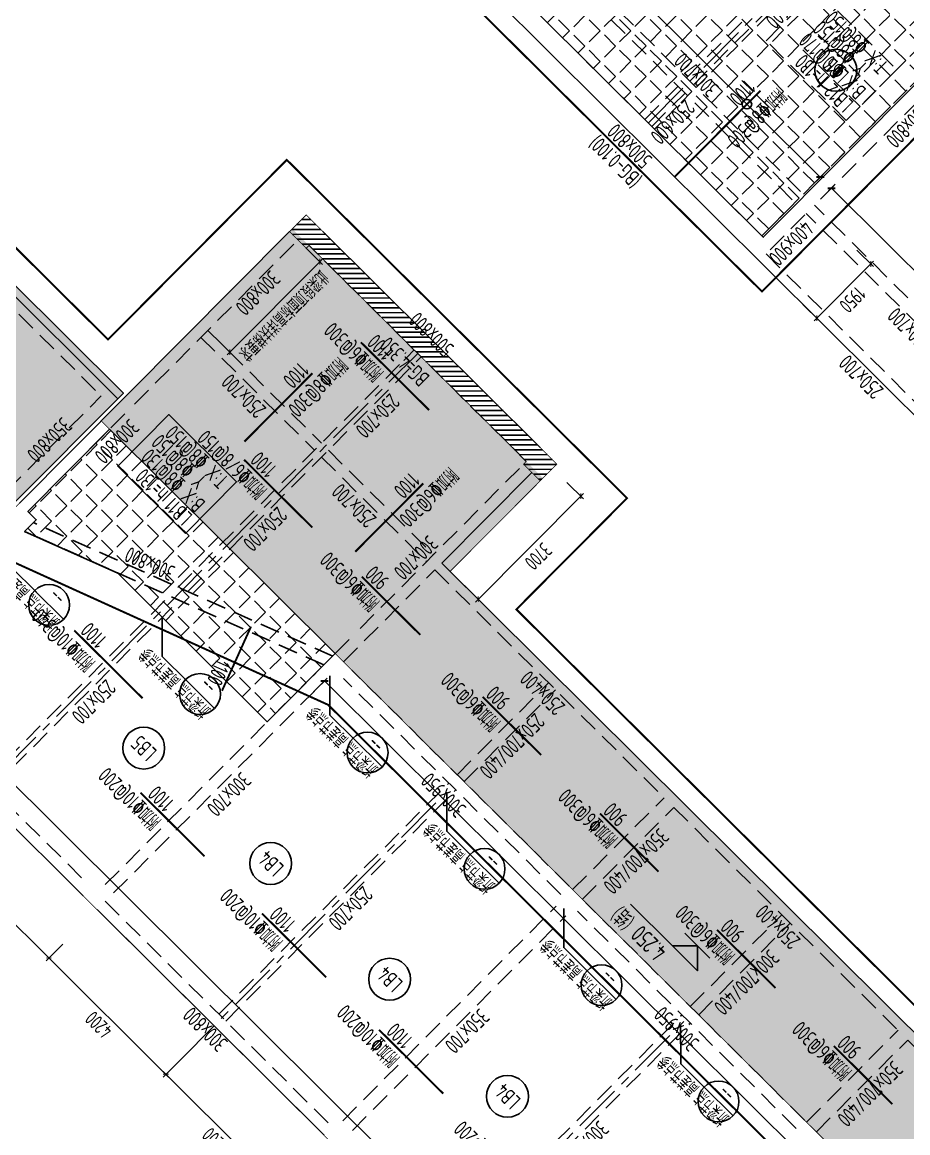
# Model space of a CAD drawing. Extents: x 517450926 to 520131079, y 3499134486 to 3500888201.
# Drawn here: x 518681649 to 518704192, y 3500108693 to 3500136975 of the extents above; entities that cross this region are included whole.
import ezdxf
from ezdxf.enums import TextEntityAlignment as Align

# ---------------------------------------------------------------- set-up
doc = ezdxf.new("R2010")
doc.units = 0
doc.header["$LTSCALE"] = 1000
doc.header["$MEASUREMENT"] = 0
doc.linetypes.add('CENTER', pattern=[2, 1.25, -0.25, 0.25, -0.25])
doc.linetypes.add('DASHED', pattern=[0.75, 0.5, -0.25])
doc.layers.get('0').update_dxf_attribs({"linetype": 'CONTINUOUS'})
doc.layers.get('Defpoints').update_dxf_attribs({"color": 2, "linetype": 'CONTINUOUS'})
for name, color, linetype in [('__附着_A10-23平面图_TEN25IWV_设计区$0$__附着_A10-23平面图_TEN25IWV_设计区$0$__附着_A10-2楼一层平面（剧场）_TEN25667_设计区$0$AD-LEVL-HIGH', 61, 'CONTINUOUS'), ('S_AXIS', 8, 'CENTER'), ('S_AXIS_DIMS', 3, 'CONTINUOUS'), ('S_BEAM', 4, 'DASHED'), ('S_BEAM_SECD_TEXT_HORZ', 9, 'CONTINUOUS'), ('S_BEAM_TEXT_HORZ', 7, 'CONTINUOUS'), ('S_BEAM_TEXT_VERT', 41, 'CONTINUOUS'), ('S_FLOR_TEXT', 51, 'CONTINUOUS'), ('S_INDX', 11, 'CONTINUOUS'), ('S_PLAN_HACH', 254, 'CONTINUOUS'), ('S_PLAN_REIN', 1, 'CONTINUOUS'), ('S_PLAN_THIK', 6, 'CONTINUOUS')]:
    doc.layers.add(name, color=color, linetype=linetype)
doc.styles.add('__附着_A10-23平面图_TEN25IWV_设计区$0$__附着_A10-23平面图_TEN25IWV_设计区$0$__附着_A10-2楼一层平面（剧场）_TEN25667_设计区$0$TH-STYLE3', font='tssdeng', dxfattribs={"width": 0.7, "bigfont": 'tssdchn'})
doc.styles.add('TH-STYLE1', font='Tssdeng.shx', dxfattribs={"width": 0.7, "bigfont": 'Tssdchn.shx'})
doc.styles.add('TH-STYLE3', font='tssdeng.shx', dxfattribs={"width": 0.7, "bigfont": 'tssdchn.shx'})
doc.styles.add('样式 1', font='Tssdeng.shx', dxfattribs={"width": 0.7, "bigfont": 'Tssdchn.shx'})
doc.dimstyles.new('TSSD_100_100', dxfattribs={"dimtxt": 375, "dimasz": 100, "dimexe": 100, "dimexo": 0, "dimgap": 125, "dimtad": 1, "dimdec": 1, "dimdsep": 46, "dimtxsty": 'TH-STYLE3', "dimblk": 'ARCHTICK', "dimcen": -100, "dimdle": 100, "dimclrt": 7, "dimadec": 0, "dimazin": 0, "dimtfac": 1, "dimtdec": 1, "dimtix": 1, "dimtmove": 2, "dimatfit": 3, "dimldrblk": 'ARCHTICK', "dimfxl": 500, "dimfxlon": 1, "dimtolj": 1, "dimtzin": 0, "dimarcsym": 0})
doc.dimstyles.new('TSSD_100_100$0', dxfattribs={"dimtxt": 300, "dimasz": 100, "dimexe": 100, "dimexo": 250, "dimgap": 100, "dimtad": 1, "dimdec": 0, "dimzin": 0, "dimdsep": 46, "dimtxsty": 'TH-STYLE3', "dimblk": '_tsdbk', "dimcen": 0, "dimdle": 100, "dimclrt": 7, "dimadec": 1, "dimazin": 0, "dimtfac": 1, "dimtdec": 0, "dimtix": 1, "dimtmove": 2, "dimatfit": 3, "dimldrblk": '_tsdbk', "dimfxl": 1, "dimtolj": 1, "dimtzin": 0, "dimarcsym": 0})
pattern_1 = [(135.1573, (518630193.4, 3500156019.2), (-387.8396, -389.975), [400, -150]), (225.1573, (518630193.4, 3500156019.2), (389.975, -387.8396), [400, -150])]

# ---------------------------------------------------------------- blocks, each defined once
blk = doc.blocks.new('_ArchTick')
at = {"color": 0, "const_width": 0.25}
blk.add_lwpolyline([(-0.53, -0.53), (0.53, 0.53)], dxfattribs=at)
blk = doc.blocks.new('*D83')
at = {"layer": 'Defpoints', "color": 0, "linetype": 'ByBlock', "transparency": 16777216}
for p in [(518685808, 3500110687), (518685306, 3500110182), (518688786, 3500107725)]:
    blk.add_point(p, dxfattribs=at)
at = {"layer": 'S_AXIS_DIMS', "color": 0, "linetype": 'ByBlock', "lineweight": -2, "transparency": 16777216}
for p, q in [((518685659, 3500110537), (518685236, 3500110111)), ((518688355, 3500107150), (518685235, 3500110253)), ((518688637, 3500107575), (518688214, 3500107150))]:
    blk.add_line(p, q, dxfattribs=at)
at = {"layer": 'S_AXIS_DIMS', "color": 0, "linetype": 'ByBlock', "lineweight": -2, "transparency": 16777216, "xscale": 100, "yscale": 100, "zscale": 100}
for p, rotation in [((518685306, 3500110182), 135.1572922653654), ((518688284, 3500107221), 315.1572922653655)]:
    blk.add_blockref('_ArchTick', p, dxfattribs=dict(at, rotation=rotation))
at = {"layer": 'S_AXIS_DIMS', "color": 7, "linetype": 'ByBlock', "transparency": 16777216, "insert": (518686575, 3500108480), "char_height": 375, "attachment_point": 5, "rotation": 135.1573, "style": 'TH-STYLE3'}
blk.add_mtext('\\A1;4200', dxfattribs=at)
blk = doc.blocks.new('*D84')
at = {"layer": 'Defpoints', "color": 0, "linetype": 'ByBlock', "transparency": 16777216}
for p in [(518682830, 3500113649), (518682328, 3500113144), (518685808, 3500110687)]:
    blk.add_point(p, dxfattribs=at)
at = {"layer": 'S_AXIS_DIMS', "color": 0, "linetype": 'ByBlock', "lineweight": -2, "transparency": 16777216}
for p, q in [((518682681, 3500113499), (518682258, 3500113073)), ((518685377, 3500110112), (518682257, 3500113215)), ((518685659, 3500110537), (518685236, 3500110111))]:
    blk.add_line(p, q, dxfattribs=at)
at = {"layer": 'S_AXIS_DIMS', "color": 0, "linetype": 'ByBlock', "lineweight": -2, "transparency": 16777216, "xscale": 100, "yscale": 100, "zscale": 100}
for p, rotation in [((518682328, 3500113144), 135.1572922653654), ((518685306, 3500110182), 315.1572922653655)]:
    blk.add_blockref('_ArchTick', p, dxfattribs=dict(at, rotation=rotation))
at = {"layer": 'S_AXIS_DIMS', "color": 7, "linetype": 'ByBlock', "transparency": 16777216, "insert": (518683597, 3500111442), "char_height": 375, "attachment_point": 5, "rotation": 135.1573, "style": 'TH-STYLE3'}
blk.add_mtext('\\A1;4200', dxfattribs=at)
blk = doc.blocks.new('*D85')
at = {"layer": 'Defpoints', "color": 0, "linetype": 'ByBlock', "transparency": 16777216}
for p in [(518679852, 3500116610), (518679350, 3500116106), (518682830, 3500113649)]:
    blk.add_point(p, dxfattribs=at)
at = {"layer": 'S_AXIS_DIMS', "color": 0, "linetype": 'ByBlock', "lineweight": -2, "transparency": 16777216}
for p, q in [((518679703, 3500116460), (518679280, 3500116035)), ((518682399, 3500113074), (518679279, 3500116176)), ((518682681, 3500113499), (518682258, 3500113073))]:
    blk.add_line(p, q, dxfattribs=at)
at = {"layer": 'S_AXIS_DIMS', "color": 0, "linetype": 'ByBlock', "lineweight": -2, "transparency": 16777216, "xscale": 100, "yscale": 100, "zscale": 100}
for p, rotation in [((518679350, 3500116106), 135.1572922653654), ((518682328, 3500113144), 315.1572922653655)]:
    blk.add_blockref('_ArchTick', p, dxfattribs=dict(at, rotation=rotation))
at = {"layer": 'S_AXIS_DIMS', "color": 7, "linetype": 'ByBlock', "transparency": 16777216, "insert": (518680619, 3500114403), "char_height": 375, "attachment_point": 5, "rotation": 135.1573, "style": 'TH-STYLE3'}
blk.add_mtext('\\A1;4200', dxfattribs=at)
blk = doc.blocks.new('*D257')
at = {"layer": 'Defpoints', "color": 0, "transparency": 16777216}
for p in [(518695154, 3500125615), (518692545, 3500122992), (518693260, 3500122281)]:
    blk.add_point(p, dxfattribs=at)
at = {"layer": 'S_AXIS_DIMS', "color": 0, "lineweight": -2, "transparency": 16777216}
for p, q in [((518695515, 3500125257), (518695940, 3500124834)), ((518695940, 3500124975), (518693189, 3500122210)), ((518692905, 3500122633), (518693331, 3500122210))]:
    blk.add_line(p, q, dxfattribs=at)
at = {"layer": 'S_AXIS_DIMS', "color": 0, "lineweight": -2, "transparency": 16777216, "xscale": 100, "yscale": 100, "zscale": 100}
for p, rotation in [((518695869, 3500124904), 45.15729226536542), ((518693260, 3500122281), 225.1572922653654)]:
    blk.add_blockref('_ArchTick', p, dxfattribs=dict(at, rotation=rotation))
at = {"layer": 'S_AXIS_DIMS', "color": 7, "transparency": 16777216, "insert": (518694786, 3500123372), "char_height": 375, "attachment_point": 5, "rotation": 225.1573, "style": 'TH-STYLE3'}
blk.add_mtext('\\A1;3700', dxfattribs=at)
blk = doc.blocks.new('*D261')
at = {"layer": 'Defpoints', "color": 0, "transparency": 16777216}
for p in [(518702677, 3500131390), (518701302, 3500130008), (518701876, 3500129438)]:
    blk.add_point(p, dxfattribs=at)
at = {"layer": 'S_AXIS_DIMS', "color": 0, "lineweight": -2, "transparency": 16777216}
for p, q in [((518702896, 3500131173), (518703322, 3500130750)), ((518703321, 3500130891), (518701805, 3500129367)), ((518701521, 3500129790), (518701946, 3500129367))]:
    blk.add_line(p, q, dxfattribs=at)
at = {"layer": 'S_AXIS_DIMS', "color": 0, "lineweight": -2, "transparency": 16777216, "xscale": 100, "yscale": 100, "zscale": 100}
for p, rotation in [((518703251, 3500130820), 45.15729226536542), ((518701876, 3500129438), 225.1572922653654)]:
    blk.add_blockref('_ArchTick', p, dxfattribs=dict(at, rotation=rotation))
at = {"layer": 'S_AXIS_DIMS', "color": 7, "transparency": 16777216, "insert": (518702785, 3500129909), "char_height": 375, "attachment_point": 5, "rotation": 225.1573, "style": 'TH-STYLE3'}
blk.add_mtext('\\A1;1950', dxfattribs=at)
blk = doc.blocks.new('*D266')
at = {"layer": 'Defpoints', "color": 0, "transparency": 16777216}
for p in [(518669878, 3500184742), (518695991, 3500158014), (518696924, 3500157601, 0), (518691015, 3500152120, 0), (518751217, 3500103849)]:
    blk.add_point(p, dxfattribs=at)
at = {"layer": 'S_AXIS_DIMS', "color": 0, "lineweight": -2, "transparency": 16777216}
blk.add_arc((518697051, 3500157718), 1100, 135.1573, 222.8453, dxfattribs=at)
at = {"layer": 'S_AXIS_DIMS', "color": 0, "lineweight": -2, "transparency": 16777216, "xscale": 100, "yscale": 100, "zscale": 100}
for p, rotation in [((518696271, 3500158494), 45.15729226417032), ((518696244, 3500156970), 312.8453472668461)]:
    blk.add_blockref('_ArchTick', p, dxfattribs=dict(at, rotation=rotation))
at = {"layer": 'S_AXIS_DIMS', "color": 7, "transparency": 16777216, "insert": (518695638, 3500157743), "char_height": 375, "attachment_point": 5, "rotation": 89.0013, "style": 'TH-STYLE3'}
blk.add_mtext('\\A1;88°', dxfattribs=at)
blk = doc.blocks.new('*D387')
at = {"layer": 'Defpoints', "color": 0, "transparency": 16777216}
for p in [(518688668, 3500131431), (518689225, 3500130877), (518686376, 3500129127)]:
    blk.add_point(p, dxfattribs=at)
at = {"layer": 'S_AXIS_DIMS', "color": 0, "lineweight": -2, "transparency": 16777216}
for p, q in [((518688871, 3500131230), (518689296, 3500130807)), ((518686933, 3500128573), (518689225, 3500130877)), ((518689225, 3500130877), (518689296, 3500130948)), ((518686579, 3500128925), (518687004, 3500128502)), ((518686933, 3500128573), (518686863, 3500128502))]:
    blk.add_line(p, q, dxfattribs=at)
at = {"layer": 'S_AXIS_DIMS', "color": 0, "lineweight": -2, "transparency": 16777216, "xscale": 100, "yscale": 100, "zscale": 100}
for p, rotation in [((518689225, 3500130877), 225.1572922659514), ((518686933, 3500128573), 45.15729226595141)]:
    blk.add_blockref('_ArchTick', p, dxfattribs=dict(at, rotation=rotation))
at = {"layer": 'S_AXIS_DIMS', "color": 7, "transparency": 16777216, "insert": (518688301, 3500129504), "char_height": 375, "attachment_point": 5, "rotation": 225.1573, "style": 'TH-STYLE3'}
blk.add_mtext('\\A1;此梁段顶面标高详扶梯要求', dxfattribs=at)
blk = doc.blocks.new('*U66')
for p, q in [((900, 450), (2400, 450)), ((0, 0), (900, 0))]:
    blk.add_line(p, q)
blk.add_lwpolyline([(900, 450), (450, 0), (0, 450), (900, 450)], close=True)
at = {"style": '__附着_A10-23平面图_TEN25IWV_设计区$0$__附着_A10-23平面图_TEN25IWV_设计区$0$__附着_A10-2楼一层平面（剧场）_TEN25667_设计区$0$TH-STYLE3', "width": 0.7}
blk.add_attdef('标高', (900, 600), '', height=450, dxfattribs=at)
blk = doc.blocks.new('B-Num')
blk.add_circle((29, 399), 400)
at = {"style": 'TH-STYLE1', "width": 0.7, "flags": 8}
blk.add_attdef('LBN', text='', height=250, dxfattribs=at).set_placement((29, 278), align=Align.CENTER)
blk = doc.blocks.new('_tsdbk')
blk.add_line((-1, 0), (0, 0))
at = {"const_width": 0.5}
blk.add_lwpolyline([(-0.7, -0.7), (0.7, 0.7)], dxfattribs=at)
blk = doc.blocks.new('*D412')
at = {"layer": 'Defpoints', "color": 0, "transparency": 16777216}
for p in [(518701793, 3500132290), (518707956, 3500127072), (518707501, 3500126614)]:
    blk.add_point(p, dxfattribs=at)
at = {"layer": 'S_FLOR_TEXT', "color": 0, "lineweight": -2, "transparency": 16777216}
for p, q in [((518701969, 3500132468), (518702319, 3500132819)), ((518702319, 3500132678), (518707885, 3500127142)), ((518707677, 3500126791), (518708027, 3500127143))]:
    blk.add_line(p, q, dxfattribs=at)
at = {"layer": 'S_FLOR_TEXT', "color": 0, "lineweight": -2, "transparency": 16777216, "xscale": 100, "yscale": 100, "zscale": 100}
for p, rotation in [((518702248, 3500132748), 135.1572923109892), ((518707956, 3500127072), 315.1572923109892)]:
    blk.add_blockref('_tsdbk', p, dxfattribs=dict(at, rotation=rotation))
blk = doc.blocks.new('*D480')
at = {"layer": 'Defpoints', "color": 0, "transparency": 16777216}
for p in [(518695802, 3500138249), (518701965, 3500133030), (518701509, 3500132572)]:
    blk.add_point(p, dxfattribs=at)
at = {"layer": 'S_FLOR_TEXT', "color": 0, "lineweight": -2, "transparency": 16777216}
for p, q in [((518695978, 3500138426), (518696327, 3500138778)), ((518696328, 3500138636), (518701894, 3500133101)), ((518701686, 3500132750), (518702035, 3500133101))]:
    blk.add_line(p, q, dxfattribs=at)
at = {"layer": 'S_FLOR_TEXT', "color": 0, "lineweight": -2, "transparency": 16777216, "xscale": 100, "yscale": 100, "zscale": 100}
for p, rotation in [((518696257, 3500138707), 135.1572923198004), ((518701965, 3500133030), 315.1572923198004)]:
    blk.add_blockref('_tsdbk', p, dxfattribs=dict(at, rotation=rotation))
blk = doc.blocks.new('*D498')
at = {"layer": 'Defpoints', "color": 0, "transparency": 16777216}
for p in [(518662479, 3500180254), (518666733, 3500175600), (518666797, 3500174850), (518662721, 3500168730), (518746350, 3500096842)]:
    blk.add_point(p, dxfattribs=at)
at = {"layer": 'S_AXIS_DIMS', "color": 0, "lineweight": -2, "transparency": 16777216}
blk.add_arc((518666889, 3500175868), 1022, 239.7176, 315.1573, dxfattribs=at)
at = {"layer": 'S_AXIS_DIMS', "color": 0, "lineweight": -2, "transparency": 16777216, "xscale": 100, "yscale": 100, "zscale": 100}
for p, rotation in [((518667613, 3500175147), 45.15729226334187), ((518666374, 3500174986), 149.7175679383983)]:
    blk.add_blockref('_ArchTick', p, dxfattribs=dict(at, rotation=rotation))
at = {"layer": 'S_AXIS_DIMS', "color": 7, "transparency": 16777216, "insert": (518667062, 3500174545), "char_height": 375, "attachment_point": 5, "rotation": 187.4374, "style": 'TH-STYLE3'}
blk.add_mtext('\\A1;75°', dxfattribs=at)
blk = doc.blocks.new('*D499')
at = {"layer": 'Defpoints', "color": 0, "transparency": 16777216}
for p in [(518668402, 3500186210), (518670997, 3500183206), (518671114, 3500182976), (518667305, 3500175877), (518752273, 3500102798)]:
    blk.add_point(p, dxfattribs=at)
at = {"layer": 'S_AXIS_DIMS', "color": 0, "lineweight": -2, "transparency": 16777216}
blk.add_arc((518671139, 3500183488), 512, 243.2611, 315.1573, dxfattribs=at)
at = {"layer": 'S_AXIS_DIMS', "color": 0, "lineweight": -2, "transparency": 16777216, "xscale": 100, "yscale": 100, "zscale": 100}
for p, rotation in [((518670908, 3500183030), 153.2610552557729), ((518671502, 3500183127), 45.15729226431507)]:
    blk.add_blockref('_ArchTick', p, dxfattribs=dict(at, rotation=rotation))
at = {"layer": 'S_AXIS_DIMS', "color": 7, "transparency": 16777216, "insert": (518671271, 3500182674), "char_height": 375, "attachment_point": 5, "rotation": 189.2092, "style": 'TH-STYLE3'}
blk.add_mtext('\\A1;72°', dxfattribs=at)
blk = doc.blocks.new('*D515')
at = {"layer": 'Defpoints', "color": 0, "transparency": 16777216}
for p in [(518675561, 3500122506), (518701967, 3500097155), (518701512, 3500096697)]:
    blk.add_point(p, dxfattribs=at)
at = {"layer": 'S_FLOR_TEXT', "color": 0, "lineweight": -2, "transparency": 16777216}
for p, q in [((518675737, 3500122683), (518676087, 3500123035)), ((518676087, 3500122893), (518701896, 3500097225)), ((518701688, 3500096874), (518702038, 3500097226))]:
    blk.add_line(p, q, dxfattribs=at)
at = {"layer": 'S_FLOR_TEXT', "color": 0, "lineweight": -2, "transparency": 16777216, "xscale": 100, "yscale": 100, "zscale": 100}
for p, rotation in [((518676016, 3500122964), 135.157292301789), ((518701967, 3500097155), 315.157292301789)]:
    blk.add_blockref('_tsdbk', p, dxfattribs=dict(at, rotation=rotation))
blk = doc.blocks.new('*D516')
at = {"layer": 'Defpoints', "color": 0, "transparency": 16777216}
for p in [(518688891, 3500119742), (518722529, 3500087199), (518722074, 3500086741)]:
    blk.add_point(p, dxfattribs=at)
at = {"layer": 'S_FLOR_TEXT', "color": 0, "lineweight": -2, "transparency": 16777216}
for p, q in [((518689067, 3500119920), (518689416, 3500120271)), ((518689417, 3500120130), (518722458, 3500087269)), ((518722250, 3500086918), (518722600, 3500087270))]:
    blk.add_line(p, q, dxfattribs=at)
at = {"layer": 'S_FLOR_TEXT', "color": 0, "lineweight": -2, "transparency": 16777216, "xscale": 100, "yscale": 100, "zscale": 100}
for p, rotation in [((518689346, 3500120200), 135.1572875488), ((518722529, 3500087199), 315.1572875488)]:
    blk.add_blockref('_tsdbk', p, dxfattribs=dict(at, rotation=rotation))
blk = doc.blocks.new('A$C0E3F70FF')
at = {"layer": 'S_INDX'}
for points in [[(-1543, 707), (-2583, 707)], [(0, 0), (-707, 707), (-1607, 707)]]:
    blk.add_lwpolyline(points, dxfattribs=at)
blk.add_circle((-2063, 707), 520, dxfattribs=at)
at = {"layer": 'S_INDX', "style": 'TH-STYLE3'}
for s, width, p in [('折梁节点', 0.5, (-2063, 967)), ('--', 0.65, (-2063, 447))]:
    blk.add_text(s, height=390, dxfattribs=dict(at, width=width)).set_placement(p, align=Align.MIDDLE_CENTER)
at = {"layer": 'S_INDX', "style": 'TH-STYLE3', "width": 0.5}
blk.add_text('高差节点参', height=390, dxfattribs=at).set_placement((-1478, 772))

msp = doc.modelspace()

# ---------------------------------------------------------------- hatches: boundary and pattern name
at = {"layer": 'S_PLAN_HACH', "transparency": 33554559}
h = msp.add_hatch(dxfattribs=at)
h.set_pattern_fill('ANGLE', color=256, scale=2000)
h.set_pattern_definition(pattern_1)
h.paths.add_polyline_path([(518681403.4221, 3500124693.4206), (518684224.0737, 3500127529.6019), (518633793.2259, 3500177684.3146), (518630972.5743, 3500174848.1334)])
h = msp.add_hatch(dxfattribs=at)
h.set_pattern_fill('ANGLE', color=256, scale=2000)
h.set_pattern_definition(pattern_1)
h.paths.add_polyline_path([(518694768.783, 3500137210.5939), (518700512.05, 3500131498.7743), (518714738.7119, 3500145803.7634), (518708995.4449, 3500151515.5831)])
h = msp.add_hatch(dxfattribs=at)
h.set_pattern_fill('ANSI31', color=256, scale=1000)
h.set_pattern_definition([(180.1573, (518725279.84, 3500117796.79), (0.34316, -124.99953), [])])
h.paths.add_polyline_path([(518688525.9558, 3500131713.3575), (518688525.9558, 3500131713.3575), (518688455.4395, 3500131642.4529), (518688880.8667, 3500131219.3552), (518688951.383, 3500131290.2597), (518694481.9364, 3500125789.9889), (518694411.4202, 3500125719.0844), (518694836.8473, 3500125295.9866), (518694907.3636, 3500125366.8912), (518695259.9451, 3500125721.4138), (518688878.5373, 3500132067.8801)])
h = msp.add_hatch(dxfattribs=at)
h.set_pattern_fill('ANGLE', color=256, scale=2000)
h.set_pattern_definition([(135.1573, (518725279.84, 3500117796.8), (-387.8396, -389.975), [400, -150]), (225.1573, (518725279.84, 3500117796.8), (389.975, -387.8396), [400, -150])])
h.paths.add_polyline_path([(518692545.0679, 3500122991.5894), (518694907.3636, 3500125366.8912), (518688525.9558, 3500131713.3575), (518683660.3317, 3500126820.9448), (518683873.0453, 3500126609.3959), (518683873.0453, 3500126609.3959), (518689616.3123, 3500120897.5763), (518719756.4104, 3500090922.5108), (518720969.2906, 3500092142.0687), (518720360.9297, 3500092747.0985), (518722338.9117, 3500094735.9706), (518722550.4606, 3500094948.6842), (518722266.8425, 3500095230.7494), (518722055.2936, 3500095018.0358), (518720034.5145, 3500097027.7501), (518719893.5181, 3500096885.9775), (518719468.0909, 3500097309.0752), (518719538.6072, 3500097379.9798), (518716986.0441, 3500099918.5663), (518716915.5278, 3500099847.6617), (518716490.1006, 3500100270.7595), (518715943.5631, 3500099721.213)])
h = msp.add_hatch(dxfattribs=at)
h.set_pattern_fill('ANGLE', color=256, scale=2000)
h.set_pattern_definition(pattern_1)
h.paths.add_polyline_path([(518689616.3123, 3500120897.5763), (518687888.6631, 3500119160.4152), (518684080.5146, 3500122947.7122), (518681707.6133, 3500124006.6082), (518682005.5283, 3500124306.1634), (518681792.8147, 3500124517.7123), (518683873.0453, 3500126609.3959)])

# ---------------------------------------------------------------- linework, layer by layer
at = {"layer": 'S_AXIS'}
for p, q in [((518697587.2381, 3500134407.5713), (518711813.9, 3500148712.5605)), ((518679702.9413, 3500116460.2624), (518691716.6597, 3500128540.1243)), ((518685658.9219, 3500110536.8939), (518692290.8803, 3500117205.3656)), ((518691614.9025, 3500104613.5253), (518698551.4479, 3500111588.261))]:
    msp.add_line(p, q, dxfattribs=at)
at = {"layer": 'S_BEAM', "linetype": 'Continuous'}
for p, q in [((518642887.5085, 3500168357.7585), (518684083.0412, 3500127387.7928)), ((518687503.0098, 3500143731.4098), (518709660.6757, 3500121695.0685)), ((518681580.1011, 3500124729.2612), (518688455.4395, 3500131642.4529)), ((518694834.5179, 3500126144.5116), (518689303.9645, 3500131644.7824)), ((518681509.1965, 3500124799.7774), (518684083.0412, 3500127387.7928)), ((518692332.3543, 3500123203.1383), (518694624.1337, 3500125507.5355)), ((518692332.3543, 3500123203.1383), (518716014.4676, 3500099650.6967)), ((518677809.807, 3500120087.3419), (518683198.5513, 3500114728.1037)), ((518683553.074, 3500114375.5222), (518689331.7933, 3500108628.4444))]:
    msp.add_line(p, q, dxfattribs=at)
at = {"layer": 'S_BEAM'}
for p, q in [((518698556.3518, 3500135559.2847), (518702857.8456, 3500139884.4611)), ((518698733.6131, 3500135382.9939), (518703035.107, 3500139708.1703)), ((518701463.4376, 3500132668.1167), (518695826.5274, 3500138274.1619)), ((518701251.8887, 3500132455.4031), (518695614.9785, 3500138061.4483)), ((518694768.783, 3500137210.5939), (518700476.5977, 3500131534.0324)), ((518701710.6329, 3500132774.8617), (518705730.0615, 3500136816.42)), ((518701994.251, 3500132492.7965), (518706013.6797, 3500136534.3548)), ((518697498.6074, 3500134495.7167), (518698344.8029, 3500135346.5711)), ((518697675.8688, 3500134319.426), (518698522.0643, 3500135170.2803)), ((518678376.197, 3500132710.8022), (518683658.5846, 3500127457.3385)), ((518701287.5351, 3500132349.4345), (518700476.5977, 3500131534.0324)), ((518707383.9659, 3500126780.0063), (518701817.9603, 3500132315.5352)), ((518701571.1532, 3500132067.3694), (518700583.9251, 3500131074.7059)), ((518707172.4171, 3500126567.2927), (518701606.4114, 3500132102.8216)), ((518684507.6919, 3500127247.5367), (518688668.1531, 3500131430.9041)), ((518694481.9364, 3500125789.9889), (518688951.383, 3500131290.2597)), ((518700583.9251, 3500131074.7059), (518706291.7399, 3500125398.1444)), ((518686376.3736, 3500129126.5068), (518689265.7333, 3500126252.9679)), ((518686200.0829, 3500128949.2455), (518689089.4426, 3500126075.7066)), ((518685614.7359, 3500122581.8693), (518691628.0291, 3500128628.2697)), ((518685858.9431, 3500122472.893), (518691805.2904, 3500128451.979)), ((518681261.0307, 3500125046.5845), (518683658.5846, 3500127457.3385)), ((518681792.8147, 3500124517.7123), (518684331.4012, 3500127070.2754)), ((518689442.9946, 3500126076.6772), (518692119.6407, 3500123414.6871)), ((518689266.7039, 3500125899.4158), (518691943.3499, 3500123237.4258)), ((518690250.9589, 3500121535.7171), (518694411.4202, 3500125719.0844)), ((518689326.8771, 3500120606.5476), (518681707.6133, 3500124006.6082)), ((518689553.166, 3500120834.0823), (518681933.9021, 3500124234.143)), ((518689829.0259, 3500120686.0274), (518692156.0635, 3500123025.8769)), ((518692156.0635, 3500123025.8769), (518697987.9612, 3500117225.9119)), ((518680698.0038, 3500117638.0673), (518685388.447, 3500122354.3346)), ((518680875.2651, 3500117461.7766), (518685632.6542, 3500122245.3583)), ((518689616.3123, 3500120897.5763), (518690074.6682, 3500121358.4557)), ((518683763.4581, 3500115012.4983), (518689193.2145, 3500120472.1491)), ((518695572.2929, 3500114974.2077), (518690041.7395, 3500120474.4785)), ((518678021.3559, 3500120300.0555), (518683339.1957, 3500115011.3336)), ((518683976.1717, 3500114800.9494), (518689405.9281, 3500120260.6002)), ((518695360.744, 3500114761.4941), (518689830.1906, 3500120261.7649)), ((518692718.3855, 3500117812.4885), (518695045.4232, 3500120152.338)), ((518692895.6468, 3500117636.1978), (518695222.6845, 3500119976.0473)), ((518686653.9825, 3500111714.6969), (518692506.8366, 3500117599.7749)), ((518686831.2438, 3500111538.4062), (518692684.098, 3500117423.4842)), ((518695660.9236, 3500114886.0624), (518697987.9612, 3500117225.9119)), ((518695909.0894, 3500114639.2553), (518698236.1271, 3500116979.1049)), ((518698236.1271, 3500116979.1049), (518703943.9418, 3500111302.5434)), ((518683764.6229, 3500114588.2358), (518689507.8899, 3500108876.4162)), ((518689808.0694, 3500109000.9844), (518695237.8258, 3500114460.6352)), ((518701563.7258, 3500109015.5811), (518695997.7201, 3500114551.11)), ((518690056.2353, 3500108754.1774), (518695485.9917, 3500114213.8282)), ((518701352.1769, 3500108802.8675), (518695786.1712, 3500114338.3964)), ((518698656.64, 3500111906.749), (518700983.6776, 3500114246.5986)), ((518698869.3536, 3500111695.2002), (518701196.3912, 3500114035.0497)), ((518692592.237, 3500105808.9575), (518698445.0911, 3500111694.0355)), ((518692804.9506, 3500105597.4086), (518698657.8047, 3500111482.4866)), ((518701616.9042, 3500108962.6938), (518703943.9418, 3500111302.5434)), ((518701865.07, 3500108715.8868), (518704192.1077, 3500111055.7364)), ((518704192.1077, 3500111055.7364), (518709917.6486, 3500105361.5457))]:
    msp.add_line(p, q, dxfattribs=at)
at = {"layer": 'S_FLOR_TEXT', "linetype": 'CENTER', "const_width": 50}
msp.add_lwpolyline([(518719178.9066, 3500090012.8829), (518723791.2876, 3500094650.6582), (518716339.6277, 3500102061.5165), (518715324.2661, 3500101040.5647), (518694227.9946, 3500122021.3232), (518697046.2229, 3500124855.0677), (518688384.1367, 3500133469.7244), (518683833.5762, 3500128894.11), (518633623.7106, 3500178829.0505), (518629601.0952, 3500174784.2879), (518681454.4519, 3500123214.8552), (518689438.008, 3500119590.9347), (518719178.9066, 3500090012.8829)], dxfattribs=at)
msp.add_lwpolyline([(518700480.0463, 3500130116.6348), (518693386.3914, 3500137171.4483), (518708644.6929, 3500152513.757), (518715738.3479, 3500145458.9434)], close=True, dxfattribs=at)
at = {"layer": 'S_FLOR_TEXT', "linetype": 'DASHED'}
msp.add_lwpolyline([(518702626.8075, 3500134474.134), (518700585.7277, 3500136504.0379), (518701871.5603, 3500137796.9499), (518703912.6402, 3500135767.046)], close=True, dxfattribs=at)
at = {"layer": 'S_FLOR_TEXT'}
msp.add_lwpolyline([(518685802.1532, 3500123957.9137), (518684080.7836, 3500125669.8578), (518685385.7195, 3500126981.9783), (518687107.0891, 3500125270.0341)], close=True, dxfattribs=at)
msp.add_circle((518700098.8713, 3500134885.7311), 120, dxfattribs=at)
at = {"layer": 'S_PLAN_HACH', "transparency": 33554559}
for points in [[(518681403.4221, 3500124693.4206), (518684224.0737, 3500127529.6019), (518633793.2259, 3500177684.3146), (518630972.5743, 3500174848.1334)], [(518694768.783, 3500137210.5939), (518700512.05, 3500131498.7743), (518714738.7119, 3500145803.7634), (518708995.4449, 3500151515.5831)], [(518689616.3123, 3500120897.5763), (518687888.6631, 3500119160.4152), (518684080.5146, 3500122947.7122), (518681707.6133, 3500124006.6082), (518682005.5283, 3500124306.1634), (518681792.8147, 3500124517.7123), (518683873.0453, 3500126609.3959)]]:
    msp.add_lwpolyline(points, close=True, dxfattribs=at)
at = {"layer": 'S_PLAN_REIN', "const_width": 50}
for points in [[(518698258.2921, 3500133035.0182), (518700444.2977, 3500135233.0592)], [(518690270.8285, 3500128823.5212), (518692007.9907, 3500127095.8709)], [(518687306.7164, 3500126296.0233), (518689035.0366, 3500128033.859)], [(518687297.2554, 3500125833.5766), (518689034.4175, 3500124105.9263)], [(518690127.574, 3500123490.6113), (518691855.8942, 3500125228.4471)], [(518690292.5527, 3500122854.6801), (518691781.549, 3500121373.8368)], [(518682974.697, 3500121487.2196), (518684711.8591, 3500119759.5693)], [(518686734.4178, 3500119947.3035), (518687473.2417, 3500121583.6252)], [(518693369.4776, 3500119794.6029), (518694858.4739, 3500118313.7596)], [(518684660.649, 3500117354.4301), (518686291.4544, 3500115732.5542)], [(518696355.3092, 3500116825.1202), (518697844.3055, 3500115344.277)], [(518687755.84, 3500114276.1868), (518689386.6454, 3500112654.311)], [(518699336.0744, 3500113860.6763), (518700825.0707, 3500112379.833)], [(518690733.8303, 3500111314.5026), (518692364.6357, 3500109692.6267)], [(518702311.2898, 3500110901.7517), (518703800.2862, 3500109420.9084)]]:
    msp.add_lwpolyline(points, dxfattribs=at)
at = {"layer": 'S_PLAN_THIK', "const_width": 20}
for points in [[(518727492.3889, 3500104243.0626), (518727104.5493, 3500103853.0877), (518738768.3446, 3500092253.1576), (518745961.0064, 3500099485.4198), (518745145.9569, 3500100296.7117), (518756886.5669, 3500112101.9616), (518724908.6234, 3500143904.8094), (518725649.0444, 3500144649.307), (518718629.4959, 3500151630.4199), (518713781.5008, 3500146755.7334), (518709137.254, 3500151374.5505), (518713808.9584, 3500156071.9757), (518677754.0043, 3500191929.5103), (518669990.1605, 3500184122.9214), (518661386.2822, 3500168153.7529), (518675666.2237, 3500153952.0015), (518676794.4843, 3500155086.474), (518687855.5912, 3500144085.9325), (518687503.0097, 3500143731.4098), (518709660.6757, 3500121695.0685), (518710013.2572, 3500122049.5911), (518724194.1634, 3500107946.3327), (518724194.1634, 3500107946.3327), (518724194.1634, 3500107946.3327)], [(518642887.5085, 3500168357.7585), (518643135.6744, 3500168110.9515), (518643276.707, 3500168252.7606), (518684224.0737, 3500127529.6019), (518677313.4771, 3500120580.9578), (518675682.6589, 3500122202.8084), (518669759.3044, 3500116246.8519), (518638171.3357, 3500147661.8601), (518644094.7225, 3500153617.8226), (518622894.2494, 3500174702.212), (518629804.8461, 3500181650.8561), (518640298.7167, 3500171214.4449), (518640157.6842, 3500171072.6359)], [(518688455.4395, 3500131642.4529), (518683660.3317, 3500126820.9448), (518689616.3123, 3500120897.5763), (518689616.3123, 3500120897.5763), (518719756.4104, 3500090922.5108), (518720969.2906, 3500092142.0687), (518720360.9297, 3500092747.0985), (518722338.9117, 3500094735.9706)], [(518694481.9364, 3500125789.9889), (518688951.383, 3500131290.2597)], [(518720246.0633, 3500097240.4637), (518722550.4606, 3500094948.6842), (518720360.9297, 3500092747.0985), (518720969.2906, 3500092142.0687), (518719897.443, 3500091064.3199), (518723153.379, 3500087826.2117), (518711306.642, 3500075914.2505), (518695920.3587, 3500091216.2859), (518701350.1113, 3500096675.9329), (518677384.3798, 3500120510.4397), (518683660.3317, 3500126820.9448)], [(518716490.1006, 3500100270.7595), (518715943.5631, 3500099721.213), (518692545.0679, 3500122991.5894), (518694836.8473, 3500125295.9866)]]:
    msp.add_lwpolyline(points, dxfattribs=at)
at = {"layer": 'S_PLAN_THIK'}
msp.add_lwpolyline([(518688525.9558, 3500131713.3575, 20, 20, 0), (518688525.9558, 3500131713.3575, 20, 20, 0), (518688455.4395, 3500131642.4529, 20, 20, 0), (518688880.8667, 3500131219.3552, 20, 20, 0), (518688951.383, 3500131290.2597, 20, 20, 0), (518694481.9364, 3500125789.9889, 20, 20, 0), (518694411.4202, 3500125719.0844, 20, 20, 0), (518694836.8473, 3500125295.9866, 20, 20, 0), (518694907.3636, 3500125366.8912, 20, 20, 0), (518695259.9451, 3500125721.4138, 20, 20, 0), (518688878.5373, 3500132067.8801, 20, 20, 0), (518688525.9558, 3500131713.3575, 0, 0, 0)], format="xyseb", dxfattribs=at)

# ---------------------------------------------------------------- block references
at = {"layer": '__附着_A10-23平面图_TEN25IWV_设计区$0$__附着_A10-23平面图_TEN25IWV_设计区$0$__附着_A10-2楼一层平面（剧场）_TEN25667_设计区$0$AD-LEVL-HIGH', "rotation": 135.1572922632287}
msp.add_blockref('*U66', (518699154.3567, 3500113137.7616), dxfattribs=at).add_auto_attribs({'标高': '4.250（结）'})
at = {"layer": 'S_FLOR_TEXT'}
ref = msp.add_blockref('B-Num', (518702707.934, 3500136155.6015), dxfattribs=dict(at, xscale=-1.333333333333333, yscale=1.333333333333333, zscale=1.333333333333333, rotation=135.157292271626))
ref.add_attrib('LBN', 'LB5', dxfattribs={"layer": '0', "height": 400, "rotation": 135.15728937, "style": 'TH-STYLE3', "width": 0.7, "flags": 8}).set_placement((518702360.3744, 3500135751.0686), align=Align.MIDDLE)
ref = msp.add_blockref('B-Num', (518685089.8402, 3500118892.8718), dxfattribs=dict(at, xscale=-1.333333333333333, yscale=1.333333333333333, zscale=1.333333333333333, rotation=135.157292271626))
ref.add_attrib('LBN', 'LB5', dxfattribs={"layer": '0', "height": 400, "rotation": 135.15728937, "style": 'TH-STYLE3', "width": 0.7, "flags": 8}).set_placement((518684742.2807, 3500118488.339), align=Align.MIDDLE)
ref = msp.add_blockref('B-Num', (518688321.5005, 3500115955.4667), dxfattribs=dict(at, xscale=-1.333333333333333, yscale=1.333333333333333, zscale=1.333333333333333, rotation=135.157292271626))
ref.add_attrib('LBN', 'LB4', dxfattribs={"layer": '0', "height": 400, "rotation": 135.15728937, "style": 'TH-STYLE3', "width": 0.7, "flags": 8}).set_placement((518687973.941, 3500115550.9339), align=Align.MIDDLE)
ref = msp.add_blockref('B-Num', (518691350.0114, 3500113008.2727), dxfattribs=dict(at, xscale=-1.333333333333333, yscale=1.333333333333333, zscale=1.333333333333333, rotation=135.157292271626))
ref.add_attrib('LBN', 'LB4', dxfattribs={"layer": '0', "height": 400, "rotation": 135.15728937, "style": 'TH-STYLE3', "width": 0.7, "flags": 8}).set_placement((518691002.4518, 3500112603.7398), align=Align.MIDDLE)
ref = msp.add_blockref('B-Num', (518694349.906, 3500110025.2255), dxfattribs=dict(at, xscale=-1.333333333333333, yscale=1.333333333333333, zscale=1.333333333333333, rotation=135.157292271626))
ref.add_attrib('LBN', 'LB4', dxfattribs={"layer": '0', "height": 400, "rotation": 135.15728937, "style": 'TH-STYLE3', "width": 0.7, "flags": 8}).set_placement((518694002.3465, 3500109620.6926), align=Align.MIDDLE)
at = {"layer": 'S_INDX', "rotation": 135.1572922454761}
for p in [(518681369.7169, 3500124092.2851), (518685212.0171, 3500121822.4053), (518689476.4445, 3500120331.5048), (518692454.4347, 3500117369.8205), (518695432.4251, 3500114408.1362), (518698410.4154, 3500111446.452)]:
    msp.add_blockref('A$C0E3F70FF', p, dxfattribs=at)

# ---------------------------------------------------------------- texts
at = {"layer": 'S_BEAM_SECD_TEXT_HORZ', "linetype": 'Continuous', "width": 0.7}
for s, rotation, style, p in [('250x600', 225.15729297, 'TH-STYLE3', (518700998.5555, 3500137516.125)), ('300x700', 135.15728815, '样式 1', (518698948.5608, 3500135776.3901)), ('250x600', 225.15729297, 'TH-STYLE3', (518698069.6879, 3500134571.1321)), ('500x800', 135.15728815, 'TH-STYLE3', (518697251.5517, 3500133963.6783)), ('300x800', 225.15729781, '样式 1', (518687506.6134, 3500130215.559)), ('250x700', 135.15728815, 'TH-STYLE3', (518703142.9841, 3500128081.7646)), ('250x700', 135.15728815, 'TH-STYLE3', (518687426.1679, 3500127597.0037)), ('250x700', 225.15729781, '样式 1', (518690558.8399, 3500127087.9021, 0)), ('250x700', 135.15728815, 'TH-STYLE3', (518690233.7968, 3500124804.748)), ('250x700', 225.15729781, '样式 1', (518687693.5554, 3500124203.9977)), ('300x700', 225.15729781, '样式 1', (518691529.6165, 3500123476.0556)), ('250x400', 135.15728815, 'TH-STYLE3', (518695032.1675, 3500120032.6509)), ('250x700', 225.15729781, '样式 1', (518683330.9337, 3500119807.3541)), ('250x700/400', 225.15729781, '样式 1', (518693979.1838, 3500118678.2691)), ('250x700', 225.15729781, '样式 1', (518689869.5283, 3500114545.9873)), ('250x400', 135.15728815, 'TH-STYLE3', (518701023.6003, 3500114074.0242)), ('300x700/400', 225.15729781, '样式 1', (518699947.0602, 3500112662.0039)), ('300x700', 225.15729781, '样式 1', (518695876.328, 3500108572.078))]:
    msp.add_text(s, height=400, rotation=rotation, dxfattribs=dict(at, style=style)).set_placement(p, align=Align.CENTER)
at = {"layer": 'S_BEAM_SECD_TEXT_HORZ', "linetype": 'Continuous', "style": 'TH-STYLE3', "width": 0.7}
msp.add_text('(BG-0.100)', height=400, rotation=135.15728815, dxfattribs=at).set_placement((518696974.3319, 3500133654.4281, 0), align=Align.BOTTOM_CENTER)
at = {"layer": 'S_BEAM_TEXT_HORZ', "linetype": 'Continuous', "style": '样式 1', "width": 0.7}
for s, rotation, p in [('300x700', 135.15728815, (518704378.6719, 3500129288.804)), ('300x800', 155.95138377, (518684975.8442, 3500123364.7817)), ('300x950', 135.15728815, (518692511.4843, 3500117434.2547)), ('300x800', 135.15728815, (518686446.2477, 3500111470.3667)), ('300x950', 135.15728815, (518698444.4202, 3500111480.6451))]:
    msp.add_text(s, height=400, rotation=rotation, dxfattribs=at).set_placement(p, align=Align.CENTER)
for s, p in [('500x800', (518692290.1824, 3500129248.0593)), ('BG=4.350', (518691604.1271, 3500128558.2268, 0))]:
    msp.add_text(s, height=400, rotation=135.15728815, dxfattribs=at).set_placement(p, align=Align.BOTTOM_CENTER)
at = {"layer": 'S_BEAM_TEXT_VERT', "linetype": 'Continuous', "style": '样式 1', "width": 0.7}
for s, p in [('400x800', (518704067.1175, 3500134486.0266)), ('400x900', (518701083.2326, 3500131485.7136)), ('300x700', (518686772.026, 3500117450.2422)), ('350x700/400', (518697135.8582, 3500115746.2765)), ('350x700', (518692834.3635, 3500111421.0992)), ('350x700/400', (518703091.8388, 3500109822.908))]:
    msp.add_text(s, height=400, rotation=225.15729781, dxfattribs=at).set_placement(p, align=Align.CENTER)
for s, p in [('350x800', (518682116.2712, 3500126557.9804)), ('300x800', (518683833.0248, 3500126521.7446))]:
    msp.add_text(s, height=400, rotation=225.15729781, dxfattribs=at).set_placement(p, align=Align.BOTTOM_CENTER)
at = {"layer": 'S_FLOR_TEXT', "style": 'TH-STYLE3', "width": 0.7}
for s, rotation, p in [('T:X %%1328@150', 135.15728815, (518703730.6789, 3500135905.8219)), ('Y %%1328@150', 135.15728815, (518703216.4325, 3500135862.0627)), ('B:X %%13210@170', 135.15728815, (518703159.6866, 3500135258.8723)), ('LB12 h=130', 135.15728815, (518702832.8011, 3500134930.1871)), ('1100', 225.15729297, (518700067.7687, 3500135541.909)), ('附加%%1328@300', 225.15729297, (518700860.7978, 3500135325.67)), ('附加%%1326@300', 135.15728815, (518690879.2966, 3500128069.7491)), ('1100', 135.15728815, (518691128.8022, 3500128614.9651)), ('1100', 225.15729297, (518688700.7908, 3500128346.0425)), ('附加%%1328@300', 225.15729297, (518689687.1616, 3500128473.829)), ('T:X %%1328@150', 135.15728815, (518686935.9643, 3500125346.8925)), ('附加%%1326/8@150', 135.15728815, (518687905.7234, 3500125079.8045)), ('Y %%1328@150', 135.15728815, (518686376.8133, 3500125330.7952)), ('B:X %%1328@130', 135.15728815, (518686335.0323, 3500124742.652)), ('1100', 135.15728815, (518688155.2291, 3500125625.0205)), ('LB11 h=130', 135.15728815, (518686008.1468, 3500124413.9668)), ('1100', 225.15729297, (518691521.6484, 3500125540.6306)), ('附加%%1326@300', 225.15729297, (518692508.0192, 3500125668.4171)), ('附加%%1326@300', 135.15728815, (518690776.9378, 3500122224.3115)), ('900', 135.15728815, (518691026.4434, 3500122769.5275)), ('附加%%13210@340', 135.15728815, (518683536.8493, 3500120686.8768)), ('1100', 135.15728815, (518683832.6707, 3500121278.6635)), ('1100', 245.7001101, (518686602.3915, 3500120783.2055)), ('附加%%1326@300', 135.15728815, (518693853.8627, 3500119164.2344)), ('900', 135.15728815, (518694103.3683, 3500119709.4503)), ('附加%%13210@200', 135.15728815, (518685215.9387, 3500116653.5452)), ('1100', 135.15728815, (518685546.4664, 3500117118.1827)), ('附加%%1326@300', 135.15728815, (518696839.6944, 3500116194.7517)), ('900', 135.15728815, (518697089.2, 3500116739.9677)), ('附加%%13210@200', 135.15728815, (518688311.1297, 3500113575.302)), ('1100', 135.15728815, (518688641.6574, 3500114039.9395)), ('附加%%1326@300', 135.15728815, (518699820.4595, 3500113230.3078)), ('900', 135.15728815, (518700069.9651, 3500113775.5237)), ('附加%%13210@200', 135.15728815, (518691289.12, 3500110613.6177)), ('1100', 135.15728815, (518691619.6477, 3500111078.2552)), ('附加%%1326@300', 135.15728815, (518702795.675, 3500110271.3832)), ('900', 135.15728815, (518703045.1806, 3500110816.5991)), ('附加%%13210@200', 135.15728815, (518694267.1103, 3500107651.9335))]:
    msp.add_text(s, height=400, rotation=rotation, dxfattribs=at).set_placement(p)

# ---------------------------------------------------------------- dimensions: what is measured, and where the dimension line sits
at = {"layer": 'S_AXIS_DIMS'}
for base, line1, line2, picture, middle in [((518671114.2772, 3500182976.1449), ((518667304.862, 3500175877.4299), (518670997.0673, 3500183206.1488)), ((518752273.3816, 3500102797.9685), (518668402.2523, 3500186209.8599)), '*D499', (518671271.104, 3500182673.678)), ((518666797.3828, 3500174850.1658), ((518662720.9055, 3500168730.4059), (518666732.5694, 3500175600.3807)), ((518746350.013, 3500096841.9879), (518662478.8837, 3500180253.8793)), '*D498', (518667061.6075, 3500174544.79))]:
    dim = msp.add_angular_dim_2l(base=base, line1=line1, line2=line2, dimstyle='TSSD_100_100', override={"dimfxl": 200}, dxfattribs=at)
    dim.commit()
    dim.dimension.update_dxf_attribs({"geometry": picture, "text_midpoint": middle})
dim = msp.add_angular_dim_2l(base=(518695991.0166, 3500158014.2915), line1=((518751216.9937, 3500103848.5721), (518669878.1449, 3500184742.0486)), line2=((518691015.4533, 3500152120.3731, -0.0337), (518696924.317, 3500157600.734, 0)), dimstyle='TSSD_100_100', dxfattribs=at)
dim.commit()
dim.dimension.update_dxf_attribs({"geometry": '*D266', "text_midpoint": (518695638.1241, 3500157742.7359)})
dim = msp.add_linear_dim(base=(518689225.0653, 3500130877.0412), p1=(518686376.3736, 3500129126.5068), p2=(518688668.1531, 3500131430.9041), angle=225.15729227, text='此梁段顶面标高详扶梯要求', dimstyle='TSSD_100_100', dxfattribs=at)
dim.commit()
dim.dimension.update_dxf_attribs({"geometry": '*D387', "text_midpoint": (518688300.7522, 3500129504.4792)})
for base, p1, p2, picture, middle in [((518701875.5687, 3500129437.5481), (518702677.4586, 3500131390.2257), (518701302.3909, 3500130007.5874), '*D261', (518702784.6791, 3500129908.5039)), ((518693259.9398, 3500122280.6317), (518695154.1707, 3500125615.057), (518692545.0681, 3500122991.5891), '*D257', (518694786.0679, 3500123372.0021))]:
    dim = msp.add_linear_dim(base=base, p1=p1, p2=p2, angle=225.15729227, dimstyle='TSSD_100_100', dxfattribs=at)
    dim.commit()
    dim.dimension.update_dxf_attribs({"geometry": picture, "text_midpoint": middle})
at = {"layer": 'S_AXIS_DIMS', "linetype": 'ByBlock'}
for base, p1, p2, picture, middle in [((518679350.3598, 3500116105.7397), (518682830.0381, 3500113648.5056), (518679852.0478, 3500116610.1899), '*D85', (518680618.9916, 3500114403.3209)), ((518682328.3501, 3500113144.0555), (518685808.0284, 3500110686.8213), (518682830.0381, 3500113648.5056), '*D84', (518683596.9819, 3500111441.6367)), ((518685306.3404, 3500110182.3712), (518688786.0188, 3500107725.137), (518685808.0284, 3500110686.8213), '*D83', (518686574.9722, 3500108479.9524))]:
    dim = msp.add_linear_dim(base=base, p1=p1, p2=p2, angle=135.15729227, dimstyle='TSSD_100_100', dxfattribs=at)
    dim.commit()
    dim.dimension.update_dxf_attribs({"geometry": picture, "text_midpoint": middle})
at = {"layer": 'S_FLOR_TEXT'}
for p1, p2, picture, middle in [((518695801.5083, 3500138249.005), (518701509.323, 3500132572.4435), '*D480', (518699110.6882, 3500135868.5034)), ((518701792.9412, 3500132290.3784), (518707500.756, 3500126613.8169), '*D412', (518705102.1211, 3500129909.8767)), ((518675560.9323, 3500122505.8452), (518701511.9857, 3500096696.8873), '*D515', (518688991.7315, 3500110059.1454)), ((518688890.6613, 3500119742.496), (518722073.979, 3500086740.8688), '*D516', (518705937.5927, 3500103699.4615))]:
    dim = msp.add_aligned_dim(p1=p1, p2=p2, distance=645.6274, text=' ', dimstyle='TSSD_100_100$0', dxfattribs=at)
    dim.commit()
    dim.dimension.update_dxf_attribs({"geometry": picture, "text_midpoint": middle})

doc.saveas('drawing.dxf')
